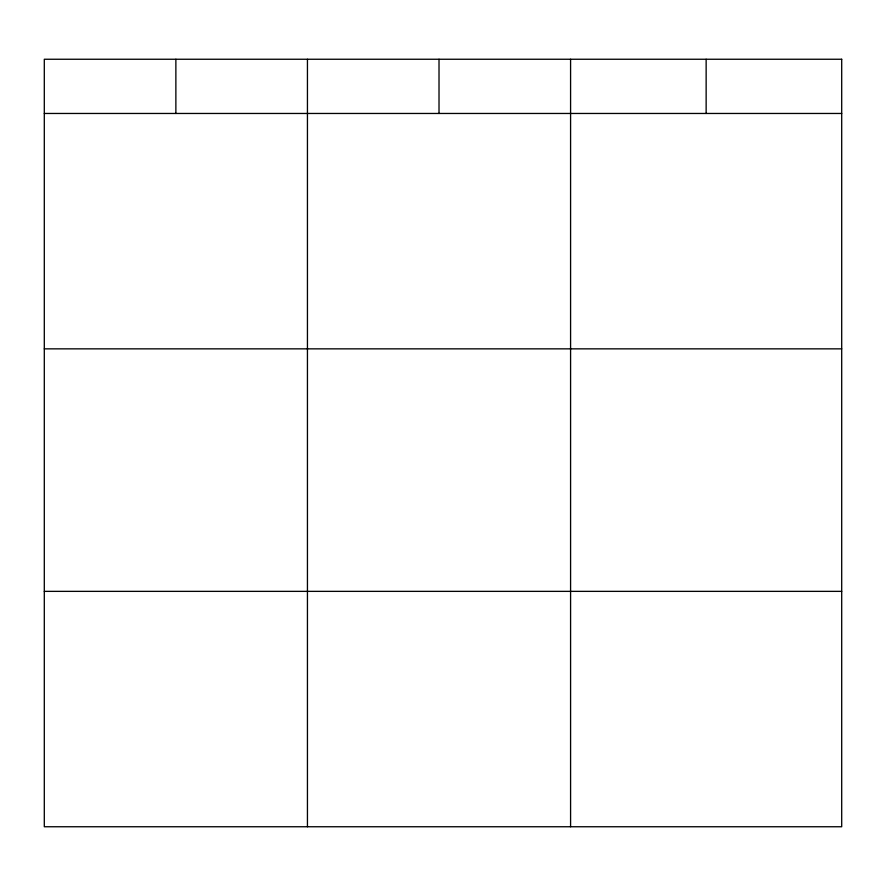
<?xml version="1.0" encoding="UTF-8"?>
<svg xmlns="http://www.w3.org/2000/svg" width="886" height="886" viewBox="0 0 886 886"><rect width="100%" height="100%" fill="white"/><g stroke="black" fill="none" stroke-linecap="round" stroke-linejoin="round"><path stroke-width="1.33" d="M44.3 113.463L841.7 113.463M44.3 348.851L841.7 348.851M44.3 591.361L841.7 591.361M706.142 59.251L706.142 113.463M570.584 59.251L570.584 826.749M439.013 59.251L439.013 113.463M307.442 59.251L307.442 826.749M175.871 59.251L175.871 113.463M841.7 59.251L44.3 59.251L44.3 826.749L841.7 826.749L841.7 59.251"/></g></svg>
